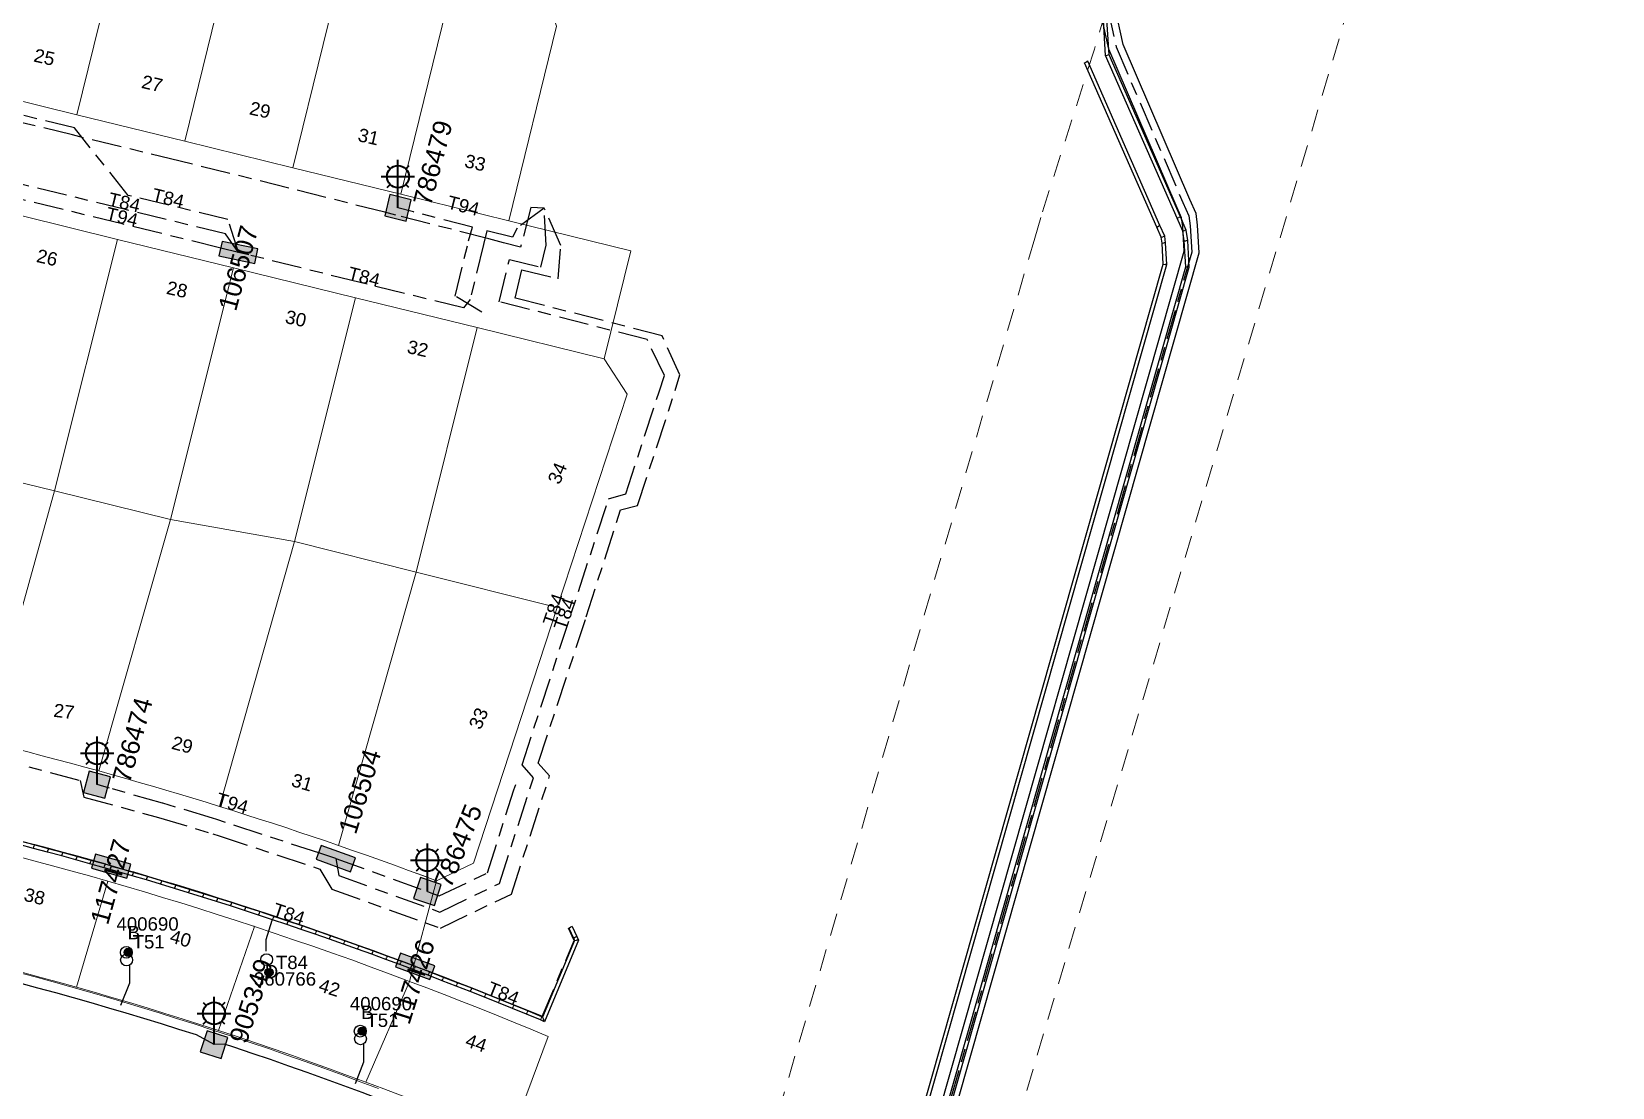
# Model space of a CAD drawing. Header units: metres. Extents: x 289087 to 291245, y 6227587 to 6229773.
# Drawn here: x 290987.4 to 291200.7, y 6228515.6 to 6228658 of the extents above; entities that cross this region are included whole.
import ezdxf
from ezdxf.enums import TextEntityAlignment as Align

# ---------------------------------------------------------------- set-up
doc = ezdxf.new("R2010")
doc.units = ezdxf.units.M
doc.linetypes.add('Cable Exist UG', pattern=[8.2, 4, -1.2, 1.8, -1.2])
doc.linetypes.add('Dash', pattern=[5, 3, -2])
for name, color, linetype in [('_User Ducts Config', 7, 'Continuous'), ('Duct_SP_EXT', 7, 'Continuous'), ('Equip_SP_SL_EXT', 7, 'Continuous'), ('Mains_HV_EXT', 7, 'Continuous'), ('Mains_LV_EXT', 7, 'Continuous'), ('Mains_LV_SL_EXT', 7, 'Continuous'), ('Mains_SL_EXT', 7, 'Continuous'), ('Mains_TR_EXT', 7, 'Continuous'), ('SupportsUG_SP_LV_EXT', 7, 'Continuous'), ('SupportsUG_SP_LV_SL_EXT', 7, 'Continuous')]:
    doc.layers.add(name, color=color, linetype=linetype)
for name, color, linetype, lineweight in [('Cadastre Easements_SP_EXT', 9, 'Continuous', 5), ('Cadastre Land Parcels_SP_EXT', 9, 'Continuous', 5), ('Cadastre Roads_SP_EXT', 9, 'Continuous', 5)]:
    doc.layers.add(name, color=color, linetype=linetype, lineweight=lineweight)
doc.styles.add('COLUMN_LABEL', font='arial.ttf')
doc.styles.add('iecARIAL', font='arial.ttf', dxfattribs={"height": 2})
doc.styles.add('POLE_LABEL', font='arial.ttf')
doc.styles.get("Standard").update_dxf_attribs({"font": 'arial.ttf'})
doc.linetypes.add('Cable E UG', pattern='A,6,-0.5,["E",Standard,S=1.7,R=0,X=0.5,Y=-1],-2.9', length=9.4)
doc.linetypes.add('Cable P UG', pattern='A,6,-0.5,["P",Standard,S=1.7,R=0,X=0.5,Y=-1],-2.9', length=9.4)

# ---------------------------------------------------------------- blocks, each defined once
blk = doc.blocks.new('COLUMN_EXT')
blk.add_hatch(color=256).paths.add_polyline_path([(-1.49, 1.48), (-1.49, -1.49), (1.48, -1.49), (1.48, 1.48)])
blk.add_lwpolyline([(-1.49, -1.49), (1.48, -1.49), (1.48, 1.48), (-1.49, 1.48)], close=True)
for tag, height, style, flags, p in [('ASSET_NUM', 2.5, 'COLUMN_LABEL', 8, (2, 2)), ('STRUCTURE_PLANT_NUMBER', 0.2, 'POLE_LABEL', 9, (1.81, 0.03)), ('STREET_CODE', 0.2, 'COLUMN_LABEL', 9, (1.81, -0.2))]:
    blk.add_attdef(tag, text='', height=height, dxfattribs=dict(style=style, flags=flags)).set_placement(p, align=Align.MIDDLE_LEFT)
at = {"flags": 9}
for tag, p in [('COLUMN_TYPE', (1.81, -0.4)), ('OWNED_BY', (1.81, -0.6)), ('STATE', (1.81, -0.8)), ('USAGE', (1.81, -1)), ('STREETNAME', (1.81, -1.6)), ('SUBURB', (1.81, -1.8)), ('LEGEND', (1.81, -1.2)), ('LOCATION', (1.81, -1.4)), ('NOTES', (1.81, -2))]:
    blk.add_attdef(tag, text='', height=0.2, dxfattribs=at).set_placement(p, align=Align.MIDDLE_LEFT)
at = {"flags": 1}
blk.add_attdef('Z', (1.81, -2.35), '', height=0.2, dxfattribs=at)
blk = doc.blocks.new('PILLAR_EXT')
blk.add_hatch(color=256).paths.add_polyline_path([(-2.475, 0.99), (-2.475, -0.99), (2.475, -0.99), (2.475, 0.99)])
blk.add_lwpolyline([(-2.475, -0.99), (2.475, -0.99), (2.475, 0.99), (-2.475, 0.99)], close=True)
at = {"style": 'iecARIAL', "flags": 8}
blk.add_attdef('ASSET_NUM', (1.5, 3.5), '', height=2.5, dxfattribs=at)
for tag, p, flags in [('OWNED_BY', (0, -0.2), 9), ('STATE', (0, -0.4), 9), ('SUPPORT_TYPE', (0, -0.6), 9), ('STREETNAME', (0, -1.8), 9), ('SUBURB', (0, -2), 1), ('USAGE', (0, -0.8), 9), ('LEGEND', (0, -1), 9), ('LOCATION', (0, -1.2), 9), ('NOTES', (0, -1.4), 9), ('PARENT', (0, -1.6), 9)]:
    blk.add_attdef(tag, p, '', height=0.2, dxfattribs=dict(flags=flags))
blk = doc.blocks.new('DUCT_EXT')
blk.add_circle((0, 0.8), 0.8)
at = {"flags": 1}
blk.add_attdef('Z', (0, 0), '', height=0.2, dxfattribs=at)
at = {"flags": 9}
for tag, p in [('DUCT_CODE', (0, 0)), ('XSECT_TYPE', (0, -0.2)), ('STATE', (0, -0.6)), ('FB_REFERENCE', (0, -0.4)), ('NOTES', (0, -0.8))]:
    blk.add_attdef(tag, text='', height=0.2, dxfattribs=at).set_placement(p, align=Align.MIDDLE_LEFT)
blk = doc.blocks.new('SL_LANTERN_EXT')
at = {"lineweight": 40}
for p, q in [((0, 1.97), (0, 6.47)), ((-1.46, 5.68), (-1.06, 5.28)), ((1.46, 5.68), (1.06, 5.28)), ((-2.25, 4.22), (2.25, 4.22)), ((-1.46, 2.76), (-1.06, 3.16)), ((0, 0), (0, 2.72)), ((1.46, 2.76), (1.06, 3.16))]:
    blk.add_line(p, q, dxfattribs=at)
blk.add_circle((0, 4.22), 1.5, dxfattribs=at)
at = {"style": 'iecARIAL', "flags": 9}
blk.add_attdef('ASSET_NUM', (1.5, 1.5), '', height=2.5, dxfattribs=at)
for tag, p, height, flags in [('OPERATING_VOLTAGE', (0.98, -1.65), 0.2, 9), ('ORIENTATION', (0.98, -1.85), 0.2, 9), ('OWNED_BY', (0.98, -2.05), 0.2, 9), ('STATE', (0.98, -2.25), 0.2, 9), ('CONSTRUCTED_VOLTAGE', (0.98, -0.65), 0.2, 9), ('CONTROL_TYPE', (0.98, -0.85), 0.2, 9), ('LANTERN_PURPOSE', (0.98, -1.05), 0.2, 9), ('LANTERN_TYPE', (0.98, -1.25), 0.2, 9), ('NO_PHASES', (0.98, -1.45), 0.2, 9), ('LNUMBER', (2.18, -3.25), 2.5, 8), ('USAGE', (0.98, -2.45), 0.2, 9), ('CEXIST', (0.98, -2.65), 0.2, 9), ('CNEW', (0.98, -2.85), 0.2, 9), ('CNUMBER', (0.98, -3.05), 0.2, 9), ('CREMOVE', (0.98, -3.25), 0.2, 9), ('CREPLACE', (0.98, -3.45), 0.2, 9), ('LKINGHEIGHT', (0.98, -3.65), 0.2, 9), ('LBRACKET', (0.98, -3.85), 0.2, 9), ('LBRACKETVOCAB', (0.98, -4.05), 0.2, 9), ('LCATEGORY', (0.98, -4.25), 0.2, 9), ('LCHARGE1', (0.98, -4.45), 0.2, 9), ('LCHARGE1PERCENT', (0.98, -4.65), 0.2, 9), ('LCHARGE2', (0.98, -4.85), 0.2, 9), ('LCHARGE2PERCENT', (0.98, -5.05), 0.2, 9), ('LCHARGE3', (0.98, -5.25), 0.2, 9), ('LCHARGE3PERCENT', (0.98, -5.45), 0.2, 9), ('LEXIST', (0.98, -5.65), 0.2, 9), ('LLAMP', (0.98, -5.85), 0.2, 9), ('LLAMPVOCAB', (0.98, -6.05), 0.2, 9), ('LMAST', (0.98, -6.25), 0.2, 9), ('LMASTVOCAB', (0.98, -6.45), 0.2, 9), ('LNEW', (0.98, -6.65), 0.2, 9), ('LANTNUMBER', (0.98, -6.85), 0.2, 9), ('LOUTREACH', (0.98, -7.25), 0.2, 9), ('LOUTREACHVOCAB', (0.98, -7.45), 0.2, 9), ('LRATECODE', (0.98, -7.65), 0.2, 9), ('LREMOVE', (0.98, -7.85), 0.2, 9), ('LREPLACE', (0.98, -8.05), 0.2, 9), ('LTYPE', (0.98, -8.25), 0.2, 9), ('LTYPEVOCAB', (0.98, -8.45), 0.2, 9), ('LEGEND', (0.98, -8.65), 0.2, 9), ('STREETNAME', (0.98, -9.25), 0.2, 9), ('SUBURB', (0.98, -9.45), 0.2, 1), ('LOCATION', (0.98, -8.85), 0.2, 9), ('NOTES', (0.98, -9.05), 0.2, 9)]:
    blk.add_attdef(tag, p, '', height=height, dxfattribs=dict(flags=flags))
blk = doc.blocks.new('CABLE_LARGE_EXT')
h = blk.add_hatch(color=256)
edge = h.paths.add_edge_path()
edge.add_arc((0, 0.55), 0.55, 0, 360)
blk.add_circle((0, 0.55), 0.55)
at = {"flags": 1}
blk.add_attdef('Z', (0, 0), '', height=0.2, dxfattribs=at)
at = {"flags": 9}
for tag, p in [('COND_CODE', (0, 0)), ('STATE', (0, -0.4)), ('XSECT_SIZE', (0, -0.6)), ('FB_REFERENCE', (0, -0.2)), ('NOTES', (0, -0.8))]:
    blk.add_attdef(tag, text='', height=0.2, dxfattribs=at).set_placement(p, align=Align.MIDDLE_LEFT)

msp = doc.modelspace()

# ---------------------------------------------------------------- linework, layer by layer
at = {"layer": '_User Ducts Config'}
for points in [[(291019.02, 6228533.95), (291019.02, 6228535.52), (291019.86, 6228538.13)], [(291000.61, 6228532.02), (291000.61, 6228529.6), (290999.4, 6228526.59)], [(291032.17, 6228521.4), (291032.18, 6228518.97), (291031.06, 6228516.02)]]:
    msp.add_lwpolyline(points, dxfattribs=at)
at = {"layer": 'Cadastre Easements_SP_EXT', "linetype": 'Dash'}
for points in [[(290977.25, 6228018.13), (290992.61, 6228069.58), (290992.92, 6228070.71), (291008.39, 6228125.77), (291014.28, 6228146.77), (291043.38, 6228250.36), (291046.9, 6228262.96), (291047.62, 6228265.89), (291169.14, 6228675.04), (291200.65, 6228778.46)], [(291163.13, 6228761.74), (291150.41, 6228720.47), (291139.4, 6228684.73), (291130.77, 6228655.58), (291123.53, 6228632.89), (291122.72, 6228630.11), (291082.87, 6228494.13), (291073.5, 6228463.04), (291072.6, 6228459.95), (291018.7, 6228273.98), (291018.7, 6228273.98), (291017.88, 6228270.84), (291014.42, 6228257.58), (290966.97, 6228077.19), (290966.87, 6228076.78), (290966.87, 6228076.78), (290947.09, 6228006.96)]]:
    msp.add_lwpolyline(points, dxfattribs=at)
at = {"layer": 'Cadastre Land Parcels_SP_EXT', "linetype": 'Continuous'}
for points in [[(291001.19, 6228678.01), (290993.26, 6228679.37), (290986.36, 6228680.56), (290978.94, 6228650.32), (290993.51, 6228646.75), (291001.19, 6228678.01)], [(291016, 6228675.47), (291015.72, 6228675.51), (291001.19, 6228678.01), (290993.51, 6228646.75), (291008.08, 6228643.17), (291016, 6228675.47)], [(291058.22, 6228658.71), (291052.42, 6228676.46), (291046.48, 6228673.8), (291037.21, 6228636.02), (291051.77, 6228632.45), (291058.22, 6228658.71)], [(291030.82, 6228672.92), (291016, 6228675.47), (291008.08, 6228643.17), (291022.64, 6228639.6), (291030.82, 6228672.92)], [(291046.48, 6228673.8), (291040.73, 6228671.22), (291030.82, 6228672.92), (291022.64, 6228639.6), (291037.21, 6228636.02), (291046.48, 6228673.8)], [(290998.99, 6228629.94), (290979.54, 6228634.72), (290971.08, 6228600.76), (290990.5, 6228596), (290998.99, 6228629.94)], [(291014.63, 6228626.1), (290998.99, 6228629.94), (290990.5, 6228596), (291006.11, 6228592.17), (291014.63, 6228626.1)], [(291031.07, 6228622.07), (291014.63, 6228626.1), (291006.11, 6228592.17), (291022.86, 6228589.19), (291031.07, 6228622.07)], [(291047.48, 6228618.04), (291031.07, 6228622.07), (291022.86, 6228589.19), (291039.26, 6228585.06), (291047.48, 6228618.04)], [(291067.73, 6228609.07), (291064.65, 6228613.82), (291047.48, 6228618.04), (291039.26, 6228585.06), (291058.3, 6228580.28), (291067.73, 6228609.07)], [(290990.5, 6228596), (290971.08, 6228600.76), (290961.65, 6228567.02), (290980.79, 6228562.33), (290981.09, 6228562.26), (290990.5, 6228596)], [(291006.11, 6228592.17), (290990.5, 6228596), (290981.09, 6228562.26), (290983.02, 6228561.78), (290984.95, 6228561.29), (290986.87, 6228560.8), (290988.8, 6228560.3), (290990.72, 6228559.79), (290992.64, 6228559.28), (290994.56, 6228558.76), (290996.48, 6228558.24), (291006.11, 6228592.17)], [(291022.86, 6228589.19), (291006.11, 6228592.17), (290996.48, 6228558.24), (290998.29, 6228557.73), (291000.1, 6228557.22), (291001.91, 6228556.7), (291003.72, 6228556.17), (291005.52, 6228555.64), (291007.33, 6228555.11), (291009.13, 6228554.56), (291010.93, 6228554.01), (291012.73, 6228553.46), (291022.86, 6228589.19)], [(291039.26, 6228585.06), (291022.86, 6228589.19), (291012.73, 6228553.46), (291014.52, 6228552.9), (291016.31, 6228552.33), (291018.1, 6228551.75), (291019.89, 6228551.18), (291021.68, 6228550.59), (291023.46, 6228550), (291025.24, 6228549.4), (291027.02, 6228548.8), (291028.8, 6228548.19), (291039.26, 6228585.06)], [(291047.01, 6228545.8), (291058.3, 6228580.28), (291039.26, 6228585.06), (291028.8, 6228548.19), (291030.7, 6228547.53), (291032.59, 6228546.86), (291034.48, 6228546.19), (291036.37, 6228545.51), (291038.26, 6228544.82), (291040.15, 6228544.13), (291042.03, 6228543.43), (291047.01, 6228545.8)], [(290997.68, 6228543.36), (290995.19, 6228544.08), (290992.7, 6228544.77), (290990.2, 6228545.46), (290987.69, 6228546.13), (290985.2, 6228546.8), (290982.68, 6228547.44), (290980.17, 6228548.08), (290977.66, 6228548.7), (290974.03, 6228534.14), (290976.47, 6228533.55), (290978.9, 6228532.94), (290981.35, 6228532.33), (290983.77, 6228531.7), (290986.2, 6228531.06), (290988.63, 6228530.4), (290991.04, 6228529.75), (290993.46, 6228529.06), (290997.68, 6228543.36)], [(291017.35, 6228537.29), (291017.33, 6228537.3), (291017.31, 6228537.31), (291014.86, 6228538.11), (291012.42, 6228538.89), (291009.97, 6228539.67), (291007.53, 6228540.43), (291005.07, 6228541.19), (291002.61, 6228541.92), (291000.15, 6228542.65), (290997.68, 6228543.36), (290993.46, 6228529.06), (290995.85, 6228528.39), (290998.22, 6228527.69), (291000.61, 6228526.99), (291002.98, 6228526.27), (291005.35, 6228525.54), (291007.72, 6228524.8), (291010.08, 6228524.05), (291012.62, 6228523.22), (291017.48, 6228537.25), (291017.45, 6228537.26), (291017.44, 6228537.26), (291017.41, 6228537.27), (291017.39, 6228537.28), (291017.37, 6228537.28), (291017.35, 6228537.29)], [(291038.37, 6228529.86), (291035.78, 6228530.84), (291033.18, 6228531.79), (291030.58, 6228532.74), (291027.97, 6228533.66), (291025.35, 6228534.59), (291022.73, 6228535.48), (291020.11, 6228536.38), (291017.48, 6228537.25), (291012.62, 6228523.22), (291015.12, 6228522.41), (291017.62, 6228521.56), (291020.11, 6228520.72), (291022.59, 6228519.85), (291025.07, 6228518.98), (291027.56, 6228518.08), (291030.03, 6228517.18), (291032.49, 6228516.26), (291038.37, 6228529.86)], [(291057.06, 6228522.41), (291054.75, 6228523.39), (291052.42, 6228524.34), (291050.09, 6228525.29), (291047.76, 6228526.22), (291045.42, 6228527.16), (291043.07, 6228528.07), (291040.73, 6228528.97), (291038.37, 6228529.86), (291032.49, 6228516.26), (291034.93, 6228515.35), (291037.38, 6228514.4), (291039.81, 6228513.46), (291042.23, 6228512.49), (291044.66, 6228511.54), (291047.07, 6228510.55), (291049.49, 6228509.55), (291051.9, 6228508.54), (291057.06, 6228522.41)]]:
    msp.add_lwpolyline(points, close=True, dxfattribs=at)
msp.add_lwpolyline([(291034.18, 6228515.4), (291031.74, 6228516.32), (291029.27, 6228517.24), (291026.8, 6228518.14), (291024.32, 6228519.04), (291021.83, 6228519.91), (291019.35, 6228520.78), (291016.86, 6228521.62), (291014.36, 6228522.47), (291011.86, 6228523.28), (291009.32, 6228524.11), (291006.96, 6228524.86), (291004.59, 6228525.6), (291002.22, 6228526.33), (290999.85, 6228527.05), (290997.47, 6228527.75), (290995.09, 6228528.45), (290992.7, 6228529.12), (290990.28, 6228529.81), (290987.87, 6228530.46), (290985.44, 6228531.12)], dxfattribs=at)
at = {"layer": 'Cadastre Roads_SP_EXT', "linetype": 'Continuous'}
for points in [[(290979.54, 6228634.72), (290998.99, 6228629.94), (291014.63, 6228626.1), (291031.07, 6228622.07), (291047.48, 6228618.04), (291064.65, 6228613.82), (291068.22, 6228628.41), (291068.22, 6228628.41), (291051.77, 6228632.45), (291037.21, 6228636.02), (291022.64, 6228639.6), (291008.08, 6228643.17), (290993.51, 6228646.75), (290978.94, 6228650.32)], [(290985.2, 6228546.8), (290987.69, 6228546.13), (290990.2, 6228545.46), (290992.7, 6228544.77), (290995.19, 6228544.08), (290997.68, 6228543.36), (291000.15, 6228542.65), (291002.61, 6228541.92), (291005.07, 6228541.19), (291007.53, 6228540.43), (291009.97, 6228539.67), (291012.42, 6228538.89), (291014.86, 6228538.11), (291017.31, 6228537.31), (291017.33, 6228537.3), (291017.35, 6228537.29), (291017.37, 6228537.28), (291017.39, 6228537.28), (291017.41, 6228537.27), (291017.44, 6228537.26), (291017.45, 6228537.26), (291017.48, 6228537.25), (291020.11, 6228536.38), (291022.73, 6228535.48), (291025.35, 6228534.59), (291027.97, 6228533.66), (291030.58, 6228532.74), (291033.18, 6228531.79), (291035.78, 6228530.84), (291038.37, 6228529.86), (291042.03, 6228543.43), (291042.03, 6228543.43), (291040.14, 6228544.13), (291038.26, 6228544.82), (291036.37, 6228545.51), (291034.48, 6228546.19), (291032.59, 6228546.86), (291030.7, 6228547.53), (291028.8, 6228548.19), (291027.02, 6228548.8), (291025.24, 6228549.4), (291023.46, 6228550), (291021.68, 6228550.59), (291019.89, 6228551.18), (291018.1, 6228551.75), (291016.31, 6228552.33), (291014.52, 6228552.9), (291012.73, 6228553.46), (291010.93, 6228554.01), (291009.13, 6228554.56), (291007.33, 6228555.11), (291005.52, 6228555.64), (291003.72, 6228556.17), (291001.91, 6228556.7), (291000.1, 6228557.22), (290998.29, 6228557.73), (290996.48, 6228558.24), (290994.56, 6228558.76), (290992.64, 6228559.28), (290990.72, 6228559.79), (290988.8, 6228560.3), (290986.87, 6228560.8)]]:
    msp.add_lwpolyline(points, dxfattribs=at)
at = {"layer": 'Duct_SP_EXT'}
for p, q in [((291132.29, 6228654.73), (291131.94, 6228660.29)), ((291132.77, 6228654.85), (291132.42, 6228660.3)), ((291132.29, 6228654.73), (291132.53, 6228654.79)), ((291132.77, 6228654.85), (291132.53, 6228654.79)), ((291142.37, 6228632.99), (291132.77, 6228654.85)), ((291129.44, 6228653.77), (291129.66, 6228653.86)), ((291139.18, 6228631.6), (291129.44, 6228653.77)), ((291129.88, 6228653.96), (291129.66, 6228653.86)), ((291139.62, 6228631.79), (291129.88, 6228653.96)), ((291141.93, 6228632.8), (291132.29, 6228654.73)), ((291139.18, 6228631.6), (291139.4, 6228631.7)), ((291139.79, 6228630.23), (291139.18, 6228631.6)), ((291139.62, 6228631.79), (291139.4, 6228631.7)), ((291140.26, 6228630.36), (291139.62, 6228631.79)), ((291141.93, 6228632.8), (291142.15, 6228632.9)), ((291142.7, 6228631.06), (291141.93, 6228632.8)), ((291142.37, 6228632.99), (291142.15, 6228632.9)), ((291143.17, 6228631.2), (291142.37, 6228632.99)), ((291139.79, 6228630.23), (291140.02, 6228630.29)), ((291139.9, 6228629.44), (291139.79, 6228630.23)), ((291139.9, 6228629.44), (291140.14, 6228629.46)), ((291140.06, 6228626.59), (291139.9, 6228629.44)), ((291140.26, 6228630.36), (291140.02, 6228630.29)), ((291140.38, 6228629.48), (291140.14, 6228629.46)), ((291140.38, 6228629.48), (291140.26, 6228630.36)), ((291140.55, 6228626.53), (291140.38, 6228629.48)), ((291142.7, 6228631.06), (291142.94, 6228631.13)), ((291142.89, 6228629.73), (291142.7, 6228631.06)), ((291142.89, 6228629.73), (291143.13, 6228629.76)), ((291143.09, 6228626.25), (291142.89, 6228629.73)), ((291143.17, 6228631.2), (291142.94, 6228631.13)), ((291143.37, 6228629.78), (291143.13, 6228629.76)), ((291143.37, 6228629.78), (291143.17, 6228631.2)), ((291143.57, 6228626.2), (291143.37, 6228629.78)), ((291038.55, 6228270.02), (291140.06, 6228626.59)), ((291039.01, 6228269.89), (291140.55, 6228626.53)), ((291041.43, 6228269.18), (291143.09, 6228626.25)), ((291041.9, 6228269.09), (291143.57, 6228626.2)), ((291140.06, 6228626.59), (291140.3, 6228626.56)), ((291140.55, 6228626.53), (291140.3, 6228626.56)), ((291143.09, 6228626.25), (291143.33, 6228626.22)), ((291143.57, 6228626.2), (291143.33, 6228626.22)), ((290987.63, 6228547.8), (290985.71, 6228548.3)), ((290987.75, 6228548.26), (290985.83, 6228548.76)), ((290987.75, 6228548.26), (290987.69, 6228548.03)), ((290989.67, 6228547.75), (290987.75, 6228548.26)), ((290987.63, 6228547.8), (290987.69, 6228548.03)), ((290989.54, 6228547.29), (290987.63, 6228547.8)), ((290989.54, 6228547.29), (290989.6, 6228547.52)), ((290991.45, 6228546.77), (290989.54, 6228547.29)), ((290989.67, 6228547.75), (290989.6, 6228547.52)), ((290991.58, 6228547.24), (290989.67, 6228547.75)), ((290991.45, 6228546.77), (290991.52, 6228547.01)), ((290993.36, 6228546.25), (290991.45, 6228546.77)), ((290991.58, 6228547.24), (290991.52, 6228547.01)), ((290993.49, 6228546.71), (290991.58, 6228547.24)), ((290993.36, 6228546.25), (290993.43, 6228546.48)), ((290995.27, 6228545.72), (290993.36, 6228546.25)), ((290993.49, 6228546.71), (290993.43, 6228546.48)), ((290995.4, 6228546.18), (290993.49, 6228546.71)), ((290995.4, 6228546.18), (290995.33, 6228545.95)), ((290997.3, 6228545.65), (290995.4, 6228546.18)), ((290995.27, 6228545.72), (290995.33, 6228545.95)), ((290997.17, 6228545.19), (290995.27, 6228545.72)), ((290997.17, 6228545.19), (290997.24, 6228545.42)), ((290997.17, 6228545.19), (290997.24, 6228545.42)), ((290997.97, 6228544.96), (290997.17, 6228545.19)), ((290997.17, 6228545.19), (290997.17, 6228545.19)), ((290997.3, 6228545.65), (290997.24, 6228545.42)), ((290997.3, 6228545.65), (290997.24, 6228545.42)), ((290998.1, 6228545.42), (290997.3, 6228545.65)), ((290997.3, 6228545.65), (290997.3, 6228545.65)), ((290997.97, 6228544.96), (290998.03, 6228545.19)), ((290998.01, 6228544.96), (290998.07, 6228545.19)), ((291000.98, 6228544.09), (290998.01, 6228544.96)), ((290998.1, 6228545.42), (290998.03, 6228545.19)), ((290998.14, 6228545.42), (290998.07, 6228545.19)), ((291001.11, 6228544.55), (290998.14, 6228545.42)), ((291000.98, 6228544.09), (291001.05, 6228544.32)), ((291002.88, 6228543.53), (291000.98, 6228544.09)), ((291001.11, 6228544.55), (291001.05, 6228544.32)), ((291003.02, 6228543.99), (291001.11, 6228544.55)), ((291003.02, 6228543.99), (291002.95, 6228543.76)), ((291004.91, 6228543.42), (291003.02, 6228543.99)), ((291002.88, 6228543.53), (291002.95, 6228543.76)), ((291004.78, 6228542.96), (291002.88, 6228543.53)), ((291004.78, 6228542.96), (291004.85, 6228543.19)), ((291006.67, 6228542.39), (291004.78, 6228542.96)), ((291004.91, 6228543.42), (291004.85, 6228543.19)), ((291006.81, 6228542.85), (291004.91, 6228543.42)), ((291006.67, 6228542.39), (291006.74, 6228542.62)), ((291008.56, 6228541.81), (291006.67, 6228542.39)), ((291006.81, 6228542.85), (291006.74, 6228542.62)), ((291008.7, 6228542.27), (291006.81, 6228542.85)), ((291008.56, 6228541.81), (291008.63, 6228542.04)), ((291010.45, 6228541.22), (291008.56, 6228541.81)), ((291008.7, 6228542.27), (291008.63, 6228542.04)), ((291010.6, 6228541.68), (291008.7, 6228542.27)), ((291010.45, 6228541.22), (291010.53, 6228541.45)), ((291012.34, 6228540.63), (291010.45, 6228541.22)), ((291010.6, 6228541.68), (291010.53, 6228541.45)), ((291012.49, 6228541.09), (291010.6, 6228541.68)), ((291012.34, 6228540.63), (291012.41, 6228540.86)), ((291014.23, 6228540.03), (291012.34, 6228540.63)), ((291012.49, 6228541.09), (291012.41, 6228540.86)), ((291014.38, 6228540.48), (291012.49, 6228541.09)), ((291014.23, 6228540.03), (291014.3, 6228540.26)), ((291016.11, 6228539.42), (291014.23, 6228540.03)), ((291014.38, 6228540.48), (291014.3, 6228540.26)), ((291016.26, 6228539.87), (291014.38, 6228540.48)), ((291016.11, 6228539.42), (291016.19, 6228539.65)), ((291016.26, 6228539.87), (291016.19, 6228539.65)), ((291018.14, 6228539.26), (291016.26, 6228539.87)), ((291017.99, 6228538.8), (291016.11, 6228539.42)), ((291017.99, 6228538.8), (291018.07, 6228539.03)), ((291019.91, 6228538.17), (291017.99, 6228538.8)), ((291018.14, 6228539.26), (291018.07, 6228539.03)), ((291020.06, 6228538.62), (291018.14, 6228539.26)), ((291019.91, 6228538.17), (291019.99, 6228538.39)), ((291021.83, 6228537.52), (291019.91, 6228538.17)), ((291020.06, 6228538.62), (291019.99, 6228538.39)), ((291021.98, 6228537.98), (291020.06, 6228538.62)), ((291021.83, 6228537.52), (291021.91, 6228537.75)), ((291023.74, 6228536.87), (291021.83, 6228537.52)), ((291021.98, 6228537.98), (291021.91, 6228537.75)), ((291023.9, 6228537.33), (291021.98, 6228537.98)), ((291023.74, 6228536.87), (291023.82, 6228537.1)), ((291025.66, 6228536.21), (291023.74, 6228536.87)), ((291023.9, 6228537.33), (291023.82, 6228537.1)), ((291025.81, 6228536.67), (291023.9, 6228537.33)), ((291025.66, 6228536.21), (291025.73, 6228536.44)), ((291027.57, 6228535.55), (291025.66, 6228536.21)), ((291025.81, 6228536.67), (291025.73, 6228536.44)), ((291027.72, 6228536), (291025.81, 6228536.67)), ((291027.57, 6228535.55), (291027.64, 6228535.78)), ((291029.47, 6228534.88), (291027.57, 6228535.55)), ((291027.72, 6228536), (291027.64, 6228535.78)), ((291029.63, 6228535.33), (291027.72, 6228536)), ((291060.65, 6228535.39), (291056.32, 6228525.05)), ((291061.18, 6228535.4), (291056.57, 6228524.42)), ((291059.89, 6228537.05), (291060.11, 6228537.15)), ((291059.89, 6228537.05), (291060.51, 6228535.7)), ((291060.33, 6228537.25), (291060.11, 6228537.15)), ((291060.33, 6228537.25), (291060.95, 6228535.9)), ((291060.51, 6228535.7), (291060.73, 6228535.8)), ((291060.51, 6228535.7), (291060.73, 6228535.8)), ((291060.51, 6228535.7), (291060.51, 6228535.7)), ((291060.51, 6228535.7), (291060.65, 6228535.39)), ((291060.65, 6228535.39), (291060.92, 6228535.4)), ((291060.95, 6228535.9), (291060.73, 6228535.8)), ((291060.95, 6228535.9), (291060.73, 6228535.8)), ((291061.18, 6228535.4), (291060.92, 6228535.4)), ((291060.95, 6228535.9), (291060.95, 6228535.9)), ((291060.95, 6228535.9), (291061.18, 6228535.4)), ((291029.47, 6228534.88), (291029.55, 6228535.1)), ((291031.38, 6228534.2), (291029.47, 6228534.88)), ((291029.63, 6228535.33), (291029.55, 6228535.1)), ((291031.54, 6228534.65), (291029.63, 6228535.33)), ((291031.38, 6228534.2), (291031.46, 6228534.42)), ((291033.28, 6228533.51), (291031.38, 6228534.2)), ((291031.54, 6228534.65), (291031.46, 6228534.42)), ((291033.44, 6228533.96), (291031.54, 6228534.65)), ((291033.28, 6228533.51), (291033.36, 6228533.74)), ((291035.18, 6228532.82), (291033.28, 6228533.51)), ((291033.44, 6228533.96), (291033.36, 6228533.74)), ((291035.34, 6228533.27), (291033.44, 6228533.96)), ((291035.34, 6228533.27), (291035.26, 6228533.04)), ((291037.24, 6228532.56), (291035.34, 6228533.27)), ((291035.18, 6228532.82), (291035.26, 6228533.04)), ((291037.07, 6228532.11), (291035.18, 6228532.82)), ((291037.07, 6228532.11), (291037.16, 6228532.34)), ((291038.5, 6228531.58), (291037.07, 6228532.11)), ((291037.24, 6228532.56), (291037.16, 6228532.34)), ((291038.67, 6228532.03), (291037.24, 6228532.56)), ((291038.5, 6228531.58), (291038.59, 6228531.8)), ((291038.54, 6228531.57), (291038.62, 6228531.79)), ((291038.97, 6228531.41), (291038.54, 6228531.57)), ((291038.67, 6228532.03), (291038.59, 6228531.8)), ((291038.71, 6228532.02), (291038.62, 6228531.79)), ((291039.14, 6228531.86), (291038.71, 6228532.02)), ((291038.97, 6228531.41), (291039.05, 6228531.63)), ((291040.88, 6228530.68), (291038.97, 6228531.41)), ((291039.14, 6228531.86), (291039.05, 6228531.63)), ((291041.05, 6228531.13), (291039.14, 6228531.86)), ((291041.05, 6228531.13), (291040.96, 6228530.91)), ((291042.95, 6228530.4), (291041.05, 6228531.13)), ((291040.88, 6228530.68), (291040.96, 6228530.91)), ((291042.78, 6228529.95), (291040.88, 6228530.68)), ((291042.78, 6228529.95), (291042.87, 6228530.18)), ((291044.68, 6228529.22), (291042.78, 6228529.95)), ((291042.95, 6228530.4), (291042.87, 6228530.18)), ((291044.86, 6228529.66), (291042.95, 6228530.4)), ((291044.68, 6228529.22), (291044.77, 6228529.44)), ((291046.58, 6228528.47), (291044.68, 6228529.22)), ((291044.86, 6228529.66), (291044.77, 6228529.44)), ((291046.76, 6228528.92), (291044.86, 6228529.66)), ((291046.58, 6228528.47), (291046.67, 6228528.7)), ((291048.48, 6228527.72), (291046.58, 6228528.47)), ((291046.76, 6228528.92), (291046.67, 6228528.7)), ((291048.66, 6228528.17), (291046.76, 6228528.92)), ((291048.48, 6228527.72), (291048.57, 6228527.95)), ((291050.37, 6228526.96), (291048.48, 6228527.72)), ((291048.66, 6228528.17), (291048.57, 6228527.95)), ((291050.55, 6228527.41), (291048.66, 6228528.17)), ((291050.37, 6228526.96), (291050.46, 6228527.19)), ((291052.27, 6228526.2), (291050.37, 6228526.96)), ((291050.55, 6228527.41), (291050.46, 6228527.19)), ((291052.45, 6228526.64), (291050.55, 6228527.41)), ((291052.27, 6228526.2), (291052.36, 6228526.42)), ((291054.15, 6228525.43), (291052.27, 6228526.2)), ((291052.45, 6228526.64), (291052.36, 6228526.42)), ((291054.34, 6228525.87), (291052.45, 6228526.64)), ((291054.15, 6228525.43), (291054.24, 6228525.65)), ((291056.04, 6228524.65), (291054.15, 6228525.43)), ((291054.34, 6228525.87), (291054.24, 6228525.65)), ((291056.22, 6228525.09), (291054.34, 6228525.87)), ((291056.04, 6228524.65), (291056.13, 6228524.87)), ((291056.22, 6228525.09), (291056.13, 6228524.87)), ((291056.32, 6228525.05), (291056.22, 6228525.09)), ((291056.32, 6228525.05), (291056.44, 6228524.74)), ((291056.57, 6228524.42), (291056.44, 6228524.74)), ((291056.57, 6228524.42), (291056.04, 6228524.65))]:
    msp.add_line(p, q, dxfattribs=at)
at = {"layer": 'Mains_HV_EXT', "linetype": 'Cable E UG'}
msp.add_lwpolyline([(290989.92, 6228076.31), (290990.3, 6228077.51), (291015.38, 6228170.7), (291016.02, 6228173.22), (291037.71, 6228251.56), (291040.26, 6228267.85), (291142.89, 6228628.34), (291142.71, 6228631.66), (291142.54, 6228632.85), (291141.81, 6228634.5), (291132.74, 6228655.59), (291131.52, 6228661.06), (291131.31, 6228664.2), (291131.73, 6228666.71), (291132.53, 6228669.71), (291141.33, 6228700.11), (291142.14, 6228700.47)], dxfattribs=at)
at = {"layer": 'Mains_HV_EXT', "linetype": 'Cable P UG'}
msp.add_lwpolyline([(290991.83, 6228075.71), (290992.22, 6228076.96), (291017.32, 6228170.2), (291017.95, 6228172.7), (291039.67, 6228251.13), (291042.22, 6228267.42), (291144.91, 6228628.11), (291144.7, 6228631.86), (291144.48, 6228633.41), (291143.64, 6228635.3), (291134.65, 6228656.21), (291133.51, 6228661.34), (291133.32, 6228664.1), (291133.69, 6228666.29), (291134.46, 6228669.18), (291143.25, 6228699.56)], dxfattribs=at)
at = {"layer": 'Mains_HV_EXT', "linetype": 'Cable Exist UG'}
msp.add_lwpolyline([(291056.56, 6228634.15), (291054.72, 6228634.25), (291053.36, 6228628.91), (291053.36, 6228628.91), (291051.05, 6228629.49), (291049.06, 6228630.01), (291049.06, 6228630.01), (291036.54, 6228633.21), (291035.03, 6228633.59), (291035.03, 6228633.59), (291022.1, 6228636.87), (291007.43, 6228640.47), (290992.91, 6228644.02), (290978.33, 6228647.58)], dxfattribs=at)
at = {"layer": 'Mains_LV_EXT', "linetype": 'Cable Exist UG'}
for points in [[(291015.3, 6228628.19), (291013.87, 6228632.61), (291000.42, 6228635.88), (290993.16, 6228644.98), (290993.16, 6228644.98), (290979.87, 6228648.23), (290978.57, 6228648.54)], [(291015.3, 6228628.19), (291013.53, 6228630.68), (291013.53, 6228630.68), (291000.05, 6228633.97), (290981.09, 6228638.57), (290979.49, 6228638.96), (290977.59, 6228637.4), (290977.59, 6228637.4), (290964.41, 6228640.66), (290949.75, 6228644.27), (290948.72, 6228644.52)], [(290981.97, 6228560.12), (290993.95, 6228556.95), (290994.46, 6228554.7), (290994.46, 6228554.7), (291004.49, 6228551.97), (291011.85, 6228549.76), (291012.69, 6228549.48), (291012.69, 6228549.48), (291026.29, 6228545.01), (291027.91, 6228542.3), (291027.91, 6228542.3), (291042.56, 6228537.03), (291052.12, 6228541.64), (291057.28, 6228557.58), (291055.74, 6228559.29), (291062.21, 6228579.01), (291062.21, 6228579.01), (291066.84, 6228593.44), (291069.15, 6228594.05), (291074.22, 6228609.57), (291074.84, 6228611.69), (291072.45, 6228616.94), (291052.65, 6228622.03), (291053.54, 6228625.83), (291053.54, 6228625.83), (291058.45, 6228624.63), (291058.78, 6228629.13), (291056.56, 6228634.15)], [(291056.56, 6228634.15), (291052.88, 6228631.47), (291052.28, 6228630.23), (291048.8, 6228631.11), (291048.8, 6228631.11), (291048.34, 6228629.25), (291048.34, 6228629.25), (291046.55, 6228621.82), (291045.67, 6228620.69), (291045.67, 6228620.69), (291031.71, 6228624.12), (291016.7, 6228627.84), (291015.3, 6228628.19)], [(291028.44, 6228546.42), (291028.83, 6228544.12), (291028.83, 6228544.12), (291042.48, 6228539.21), (291050.5, 6228543.07), (291055.1, 6228557.33), (291053.56, 6228559.05), (291053.56, 6228559.05), (291065.23, 6228594.96), (291067.55, 6228595.6), (291067.55, 6228595.6), (291072.05, 6228609.37), (291072.76, 6228611.56), (291072.76, 6228611.56), (291070.44, 6228616.42), (291050.48, 6228621.53), (291051.86, 6228627.23), (291056.08, 6228626.21), (291056.79, 6228629.17), (291056.56, 6228634.15)], [(290960.24, 6228555.14), (290961.93, 6228554.73), (290961.93, 6228554.73), (290978.16, 6228550.76), (290980.09, 6228550.28), (290982.01, 6228549.8), (290983.93, 6228549.32), (290985.85, 6228548.82), (290987.77, 6228548.32), (290989.68, 6228547.81), (290991.59, 6228547.3), (290993.51, 6228546.77), (290998.12, 6228545.49)], [(290998.12, 6228545.4), (291001.13, 6228544.61), (291001.13, 6228544.61), (291003.03, 6228544.05), (291004.93, 6228543.48), (291006.83, 6228542.91), (291008.72, 6228542.33), (291010.62, 6228541.74), (291012.51, 6228541.14), (291014.39, 6228540.54), (291015.35, 6228540.23), (291015.35, 6228540.23), (291019.12, 6228539), (291020.08, 6228538.68), (291022, 6228538.03), (291023.92, 6228537.38), (291025.83, 6228536.72), (291027.74, 6228536.06), (291029.65, 6228535.38), (291031.56, 6228534.71), (291033.46, 6228534.02), (291035.36, 6228533.32), (291037.26, 6228532.62), (291039.19, 6228531.92)], [(291039.23, 6228531.87), (291041.07, 6228531.19), (291041.07, 6228531.19), (291042.97, 6228530.46), (291044.88, 6228529.72), (291046.78, 6228528.98), (291048.68, 6228528.22), (291050.58, 6228527.47), (291052.47, 6228526.7), (291054.36, 6228525.93), (291056.25, 6228525.15), (291056.28, 6228525.13), (291060.59, 6228535.39), (291059.84, 6228537.02)]]:
    msp.add_lwpolyline(points, dxfattribs=at)
at = {"layer": 'Mains_LV_SL_EXT', "linetype": 'Cable Exist UG'}
for points in [[(291015.3, 6228628.19), (291012.91, 6228628.77), (291012.91, 6228628.77), (290999.6, 6228632.03), (290982.76, 6228636.12), (290980.07, 6228636.76)], [(291048.13, 6228620.12), (291044.54, 6228622.29), (291044.54, 6228622.29), (291046.35, 6228629.73), (291046.89, 6228631.59), (291046.89, 6228631.59), (291038.9, 6228633.64), (291036.82, 6228634.19)], [(291028.44, 6228546.42), (291026.27, 6228547.13), (291026.27, 6228547.13), (291012.37, 6228551.69), (291011.79, 6228551.86), (291011.79, 6228551.86), (291005.04, 6228553.9), (290997.91, 6228555.92), (290996.22, 6228556.4)], [(291040.78, 6228541.99), (291041.24, 6228541.82), (291041.24, 6228541.82), (291042.39, 6228541.39), (291048.89, 6228544.51), (291052.47, 6228555.71), (291052.7, 6228556.42)], [(291028.44, 6228546.42), (291040.78, 6228541.99)]]:
    msp.add_lwpolyline(points, dxfattribs=at)
at = {"layer": 'Mains_SL_EXT', "linetype": 'Cable Exist UG'}
for points in [[(291012, 6228521.32), (291009.62, 6228522.63), (291009.62, 6228522.63), (291007.27, 6228523.37), (291004.91, 6228524.11), (291002.55, 6228524.84), (291000.17, 6228525.56), (290997.8, 6228526.25), (290995.43, 6228526.95), (290993.05, 6228527.62), (290990.64, 6228528.31), (290988.24, 6228528.95), (290985.82, 6228529.61), (290983.4, 6228530.25), (290980.99, 6228530.87), (290978.55, 6228531.48), (290976.13, 6228532.09), (290973.56, 6228532.2)], [(291051.12, 6228506.69), (291049.83, 6228507.77), (291046.49, 6228509.16), (291046.49, 6228509.16), (291044.09, 6228510.15), (291041.67, 6228511.1), (291039.25, 6228512.07), (291036.83, 6228513.01), (291034.4, 6228513.94), (291031.97, 6228514.86), (291029.51, 6228515.78), (291027.05, 6228516.67), (291024.58, 6228517.57), (291022.11, 6228518.44), (291019.63, 6228519.3), (291017.15, 6228520.14), (291014.67, 6228520.98), (291013.42, 6228521.39), (291012, 6228521.32)]]:
    msp.add_lwpolyline(points, dxfattribs=at)
at = {"layer": 'Mains_TR_EXT', "linetype": 'Cable Exist UG'}
msp.add_lwpolyline([(291142.29, 6228699.84), (291133.5, 6228669.45), (291132.71, 6228666.5), (291132.32, 6228664.15), (291132.52, 6228661.2), (291133.69, 6228655.9), (291142.72, 6228634.9), (291143.51, 6228633.13), (291143.7, 6228631.76), (291143.9, 6228628.23), (291041.24, 6228267.64), (291038.69, 6228251.35), (291016.99, 6228172.96), (291016.35, 6228170.45), (290991.26, 6228077.23), (290990.86, 6228075.96)], dxfattribs=at)

# ---------------------------------------------------------------- block references
at = {"layer": '_User Ducts Config'}
for name, p, rotation in [('DUCT_EXT', (291000.97, 6228533.77), 90.20114438109191), ('DUCT_EXT', (291001, 6228532.74), 90.0000000000002), ('CABLE_LARGE_EXT', (291000.97, 6228533.77), 90.0000000000002), ('DUCT_EXT', (291019.9, 6228532.79), 90.0000000000002), ('DUCT_EXT', (291032.53, 6228523.14), 89.84305566424693), ('DUCT_EXT', (291032.56, 6228522.12), 90.19825450627643), ('CABLE_LARGE_EXT', (291032.53, 6228523.14), 90.19825450627643)]:
    msp.add_blockref(name, p, dxfattribs=dict(at, rotation=rotation))
msp.add_blockref('CABLE_LARGE_EXT', (291019.41, 6228530.51), dxfattribs=at)
at = {"layer": 'Equip_SP_SL_EXT'}
for p in [(291036.82, 6228634.19), (290996.22, 6228556.4), (291040.78, 6228541.99), (291012, 6228521.32)]:
    msp.add_blockref('SL_LANTERN_EXT', p, dxfattribs=at)
at = {"layer": 'SupportsUG_SP_LV_EXT'}
ref = msp.add_blockref('PILLAR_EXT', (291015.3, 6228628.19), dxfattribs=dict(at, rotation=167.9775035004112))
ref.add_attrib('ASSET_NUM', '106507', dxfattribs={"layer": '0', "height": 2.5, "rotation": 74.8193, "style": 'iecARIAL'}).set_placement((291016.8, 6228631.69), align=Align.MIDDLE_RIGHT)
ref = msp.add_blockref('PILLAR_EXT', (291028.44, 6228546.42), dxfattribs=dict(at, rotation=340.2396188088111))
ref.add_attrib('ASSET_NUM', '106504', dxfattribs={"layer": '0', "height": 2.5, "rotation": 72.7466, "style": 'iecARIAL'}).set_placement((291029.94, 6228549.92), align=Align.MIDDLE_LEFT)
ref = msp.add_blockref('PILLAR_EXT', (290998.13, 6228545.4), dxfattribs=dict(at, rotation=164.2522799845774))
ref.add_attrib('ASSET_NUM', '117427', dxfattribs={"layer": '0', "height": 2.5, "rotation": 74.3023, "style": 'iecARIAL'}).set_placement((290999.63, 6228548.9), align=Align.MIDDLE_RIGHT)
ref = msp.add_blockref('PILLAR_EXT', (291039.14, 6228531.87), dxfattribs=dict(at, rotation=159.8111254623273))
ref.add_attrib('ASSET_NUM', '117426', dxfattribs={"layer": '0', "height": 2.5, "rotation": 72.5637, "style": 'iecARIAL'}).set_placement((291040.64, 6228535.37), align=Align.MIDDLE_RIGHT)
at = {"layer": 'SupportsUG_SP_LV_SL_EXT'}
ref = msp.add_blockref('COLUMN_EXT', (291036.82, 6228634.19), dxfattribs=dict(at, rotation=76.17080088000607))
ref.add_attrib('ASSET_NUM', '786479', dxfattribs={"layer": '0', "height": 2.5, "rotation": 75.207, "style": 'COLUMN_LABEL'}).set_placement((291038.82, 6228634.94), align=Align.TOP_LEFT)
ref = msp.add_blockref('COLUMN_EXT', (290996.22, 6228556.4), dxfattribs=dict(at, rotation=75.0378551871223))
ref.add_attrib('ASSET_NUM', '786474', dxfattribs={"layer": '0', "height": 2.5, "rotation": 74.4191, "style": 'COLUMN_LABEL'}).set_placement((290998.22, 6228557.15), align=Align.TOP_LEFT)
ref = msp.add_blockref('COLUMN_EXT', (291040.78, 6228541.99), dxfattribs=dict(at, rotation=71.81740006859762))
ref.add_attrib('ASSET_NUM', '786475', dxfattribs={"layer": '0', "height": 2.5, "rotation": 68.271, "style": 'COLUMN_LABEL'}).set_placement((291042.78, 6228542.74), align=Align.MIDDLE_LEFT)
ref = msp.add_blockref('COLUMN_EXT', (291012, 6228521.32), dxfattribs=dict(at, rotation=161.9054389733283))
ref.add_attrib('ASSET_NUM', '905349', dxfattribs={"layer": '0', "height": 2.5, "rotation": 71.9054, "style": 'COLUMN_LABEL'}).set_placement((291014, 6228522.07), align=Align.TOP_LEFT)

# ---------------------------------------------------------------- texts
at = {"layer": '_User Ducts Config'}
for s, p in [('400690', (290998.84, 6228536.7)), ('B', (291000.34, 6228535.53)), ('T51', (291001.02, 6228534.29)), ('T84', (291020.35, 6228531.52)), ('360766', (291017.38, 6228529.28)), ('D', (291018.84, 6228530.29)), ('400690', (291030.33, 6228525.95)), ('B', (291031.83, 6228524.78)), ('T51', (291032.55, 6228523.71))]:
    msp.add_text(s, height=1.8, dxfattribs=at).set_placement(p)
at = {"layer": 'Cadastre Land Parcels_SP_EXT'}
for s, rotation, p in [('25', 347.3321, (290987.56, 6228653.95)), ('27', 347.2756, (291002.1, 6228650.39)), ('29', 347.5271, (291016.66, 6228646.82)), ('31', 347.2756, (291031.29, 6228643.22)), ('33', 347.3321, (291045.68, 6228639.71)), ('26', 347.2756, (290987.93, 6228626.91)), ('28', 347.5271, (291005.46, 6228622.61)), ('30', 347.5271, (291021.49, 6228618.68)), ('32', 347.3321, (291037.93, 6228614.64)), ('34', 67.1042, (291058.61, 6228596.76)), ('27', 352.8445, (290990.27, 6228565.56)), ('33', 66.7677, (291047.96, 6228563.69)), ('29', 345.3355, (291006.15, 6228561.25)), ('31', 343.596, (291022.3, 6228556.23)), ('38', 346.5242, (290986.23, 6228540.76)), ('40', 344.6547, (291005.92, 6228535.14)), ('42', 342.5388, (291025.98, 6228528.57)), ('44', 340.7466, (291045.76, 6228521.15))]:
    msp.add_text(s, height=1.8, rotation=rotation, dxfattribs=at).set_placement(p)
at = {"layer": 'Mains_LV_EXT'}
for rotation, p in [(346.519, (290997.59, 6228634.56)), (346.3125, (291003.5, 6228635.13)), (345.7988, (291029.92, 6228624.55)), (71.7647, (291058.03, 6228577.67)), (71.7647, (291059.49, 6228577.07)), (341.6738, (291019.77, 6228538.78)), (338.1954, (291048.68, 6228528.22))]:
    msp.add_text('T84', height=1.8, rotation=rotation, dxfattribs=at).set_placement(p)
at = {"layer": 'Mains_LV_SL_EXT'}
for rotation, p in [(345.4977, (291043.32, 6228634.15)), (346.519, (290997.27, 6228632.59)), (343.5402, (291012.14, 6228553.63))]:
    msp.add_text('T94', height=1.8, rotation=rotation, dxfattribs=at).set_placement(p)

doc.saveas('drawing.dxf')
